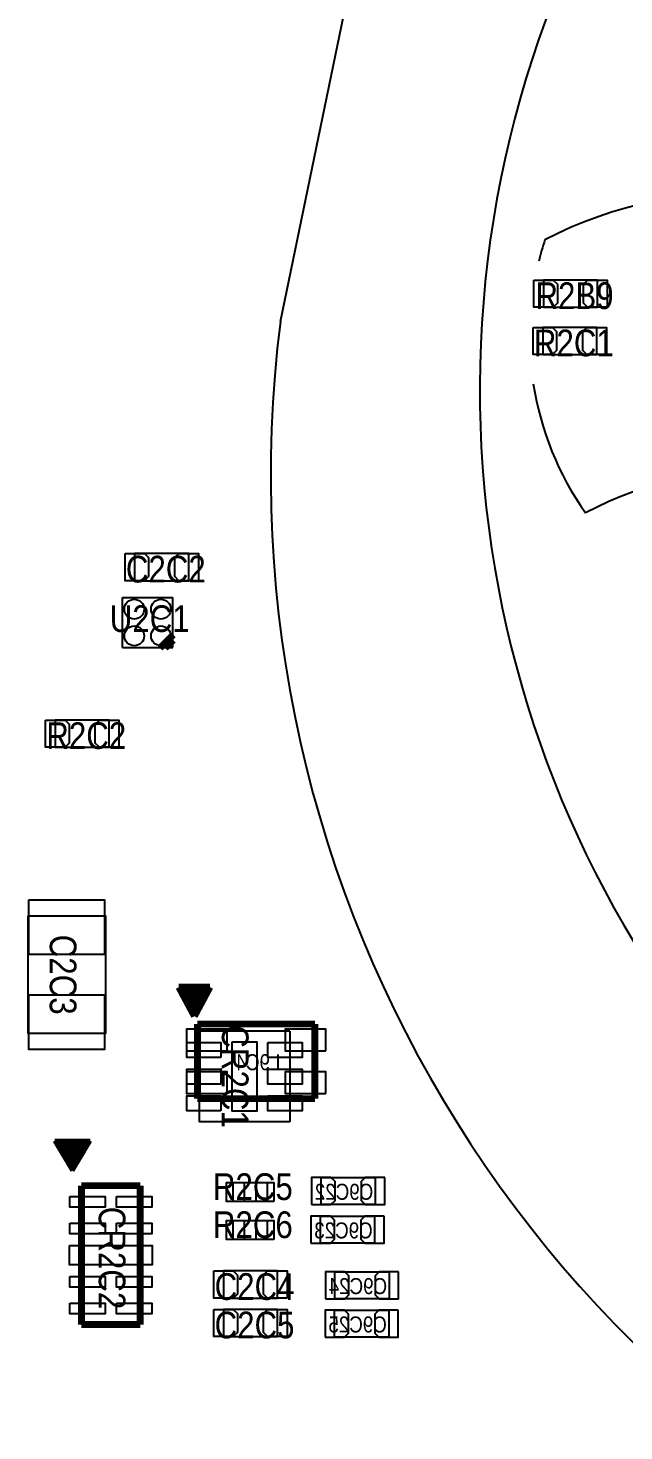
# Model space of a CAD drawing. Extents: x -11 to 122, y -5 to 122.
# Drawn here: x 20.57 to 31.74, y 50.44 to 76.7 of the extents above; entities that cross this region are included whole.
import ezdxf
from ezdxf.enums import TextEntityAlignment as Align

# ---------------------------------------------------------------- set-up
doc = ezdxf.new("R2010")
doc.units = 0
doc.header["$MEASUREMENT"] = 0
for name, color, linetype in [('PG_ASSEMBLY_BOTTOM', 7, 'CONTINUOUS'), ('PG_ASSEMBLY_TOP', 7, 'CONTINUOUS'), ('PIN_BOTTOM', 7, 'CONTINUOUS'), ('PIN_TOP', 7, 'CONTINUOUS'), ('RD_ASSEMBLY_BOTTOM', 7, 'CONTINUOUS'), ('RD_ASSEMBLY_TOP', 7, 'CONTINUOUS')]:
    doc.layers.add(name, color=color, linetype=linetype)

msp = doc.modelspace()

# ---------------------------------------------------------------- linework, layer by layer
at = {"layer": 'PG_ASSEMBLY_BOTTOM', "const_width": 0.127}
for points in [[(23.751, 58.058), (25.951, 58.058)], [(23.751, 56.658), (23.751, 58.058)], [(25.951, 56.658), (25.951, 58.058)], [(23.751, 56.658), (25.951, 56.658)]]:
    msp.add_lwpolyline(points, dxfattribs=at)
at = {"layer": 'PG_ASSEMBLY_BOTTOM'}
for points in [[(27.082, 54.676), (26.066, 54.676), (26.066, 55.184), (27.082, 55.184)], [(27.071, 53.953), (26.055, 53.953), (26.055, 54.461), (27.071, 54.461)], [(27.342, 52.91), (26.326, 52.91), (26.326, 53.418), (27.342, 53.418)], [(27.336, 52.192), (26.32, 52.192), (26.32, 52.7), (27.336, 52.7)]]:
    msp.add_lwpolyline(points, close=True, dxfattribs=at)
at = {"layer": 'PG_ASSEMBLY_TOP'}
for points in [[(44.429, 89.397, 0.696999), (39.911, 52.144)], [(38.365, 72.142, 0.284437), (30.261, 72.736)], [(30.261, 72.736, 0.01792), (30.146, 72.339)], [(25.305, 71.206, 0.356904), (40.659, 46.707)], [(30.044, 70.042, 0.114495), (31.021, 67.625)], [(38.417, 67.485, 0.25516), (31.021, 67.625)]]:
    msp.add_lwpolyline(points, format="xyb", dxfattribs=at)
for points in [[(25.305, 71.206), (27.442, 81.547)], [(22.346, 65.103), (22.346, 66.043)], [(22.346, 66.043), (23.286, 66.043)], [(23.286, 65.103), (23.286, 66.043)], [(22.346, 65.103), (23.286, 65.103)], [(23.78, 57.922), (23.78, 56.222)], [(25.48, 57.922), (23.78, 57.922)], [(25.48, 57.922), (25.48, 56.222)], [(25.48, 56.222), (23.78, 56.222)]]:
    msp.add_lwpolyline(points, dxfattribs=at)
for points in [[(30.233, 71.475), (31.249, 71.475), (31.249, 71.983), (30.233, 71.983)], [(30.22, 70.591), (31.236, 70.591), (31.236, 71.099), (30.22, 71.099)], [(22.573, 66.356), (23.589, 66.356), (23.589, 66.864), (22.573, 66.864)], [(21.082, 63.239), (22.098, 63.239), (22.098, 63.747), (21.082, 63.747)], [(20.575, 60.08), (22.025, 60.08), (22.025, 57.88), (20.575, 57.88)], [(24.42, 54.733), (24.42, 55.089), (25.056, 55.089), (25.056, 54.733)], [(24.42, 54.021), (24.42, 54.377), (25.056, 54.377), (25.056, 54.021)], [(24.236, 52.925), (25.252, 52.925), (25.252, 53.433), (24.236, 53.433)], [(24.236, 52.205), (25.252, 52.205), (25.252, 52.713), (24.236, 52.713)]]:
    msp.add_lwpolyline(points, close=True, dxfattribs=at)
for points, const_width in [([(23.046, 65.093), (23.296, 65.343)], 0.13), ([(23.146, 65.093), (23.296, 65.243)], 0.13), ([(23.693, 58.202), (23.401, 58.746)], 0.127), ([(23.401, 58.746), (23.985, 58.746)], 0.127), ([(23.467, 58.746), (23.467, 58.622)], 0.127), ([(23.534, 58.746), (23.534, 58.498)], 0.127), ([(23.601, 58.746), (23.601, 58.374)], 0.127), ([(23.667, 58.746), (23.667, 58.249)], 0.127), ([(23.985, 58.746), (23.693, 58.202)], 0.127), ([(23.725, 58.747), (23.775, 58.747)], 0.127), ([(23.725, 58.733), (23.75, 58.733)], 0.127), ([(23.734, 58.746), (23.734, 58.279)], 0.127), ([(23.801, 58.746), (23.801, 58.404)], 0.127), ([(23.868, 58.746), (23.868, 58.527)], 0.127), ([(23.934, 58.746), (23.934, 58.652)], 0.127), ([(21.072, 55.869), (21.407, 55.308)], 0.076), ([(21.742, 55.869), (21.072, 55.869)], 0.076), ([(21.099, 55.853), (21.407, 55.338)], 0.076), ([(21.715, 55.853), (21.099, 55.853)], 0.076), ([(21.126, 55.838), (21.407, 55.368)], 0.076), ([(21.688, 55.838), (21.126, 55.838)], 0.076), ([(21.153, 55.823), (21.407, 55.397)], 0.076), ([(21.661, 55.823), (21.153, 55.823)], 0.076), ([(21.18, 55.808), (21.407, 55.427)], 0.076), ([(21.634, 55.808), (21.18, 55.808)], 0.076), ([(21.207, 55.792), (21.407, 55.457)], 0.076), ([(21.607, 55.792), (21.207, 55.792)], 0.076), ([(21.234, 55.777), (21.407, 55.487)], 0.076), ([(21.58, 55.777), (21.234, 55.777)], 0.076), ([(21.26, 55.762), (21.407, 55.516)], 0.076), ([(21.554, 55.762), (21.26, 55.762)], 0.076), ([(21.287, 55.747), (21.407, 55.546)], 0.076), ([(21.527, 55.747), (21.287, 55.747)], 0.076), ([(21.314, 55.731), (21.407, 55.576)], 0.076), ([(21.5, 55.731), (21.314, 55.731)], 0.076), ([(21.341, 55.716), (21.407, 55.605)], 0.076), ([(21.473, 55.716), (21.341, 55.716)], 0.076), ([(21.407, 55.308), (21.742, 55.869)], 0.076), ([(21.407, 55.338), (21.715, 55.853)], 0.076), ([(21.407, 55.368), (21.688, 55.838)], 0.076), ([(21.407, 55.397), (21.661, 55.823)], 0.076), ([(21.407, 55.427), (21.634, 55.808)], 0.076), ([(21.407, 55.457), (21.607, 55.792)], 0.076), ([(21.407, 55.487), (21.58, 55.777)], 0.076), ([(21.407, 55.516), (21.554, 55.762)], 0.076), ([(21.407, 55.546), (21.527, 55.747)], 0.076), ([(21.407, 55.576), (21.5, 55.731)], 0.076), ([(21.407, 55.605), (21.473, 55.716)], 0.076), ([(21.577, 52.43), (21.577, 55.03)], 0.127), ([(21.577, 55.03), (22.677, 55.03)], 0.127), ([(22.677, 55.03), (22.677, 52.43)], 0.127), ([(22.677, 52.43), (21.577, 52.43)], 0.127)]:
    msp.add_lwpolyline(points, dxfattribs=dict(at, const_width=const_width))
at = {"layer": 'PIN_BOTTOM'}
for points in [[(24.306, 57.552), (24.306, 57.962), (23.546, 57.962), (23.546, 57.552)], [(26.156, 57.552), (26.156, 57.962), (25.396, 57.962), (25.396, 57.552)], [(24.306, 56.754), (24.306, 57.164), (23.546, 57.164), (23.546, 56.754)], [(26.156, 56.754), (26.156, 57.164), (25.396, 57.164), (25.396, 56.754)], [(25.888, 54.676), (26.252, 54.676), (26.328, 54.752), (26.328, 55.108), (26.252, 55.184), (25.888, 55.184)], [(27.26, 55.184), (26.896, 55.184), (26.82, 55.108), (26.82, 54.752), (26.896, 54.676), (27.26, 54.676)], [(25.877, 53.953), (26.241, 53.953), (26.317, 54.029), (26.317, 54.385), (26.241, 54.461), (25.877, 54.461)], [(27.249, 54.461), (26.885, 54.461), (26.809, 54.385), (26.809, 54.029), (26.885, 53.953), (27.249, 53.953)], [(26.148, 52.91), (26.512, 52.91), (26.588, 52.986), (26.588, 53.342), (26.512, 53.418), (26.148, 53.418)], [(27.52, 53.418), (27.156, 53.418), (27.08, 53.342), (27.08, 52.986), (27.156, 52.91), (27.52, 52.91)], [(26.142, 52.192), (26.506, 52.192), (26.582, 52.268), (26.582, 52.624), (26.506, 52.7), (26.142, 52.7)], [(27.514, 52.7), (27.15, 52.7), (27.074, 52.624), (27.074, 52.268), (27.15, 52.192), (27.514, 52.192)]]:
    msp.add_lwpolyline(points, close=True, dxfattribs=at)
at = {"layer": 'PIN_TOP'}
for points in [[(30.055, 71.983), (30.419, 71.983), (30.495, 71.907), (30.495, 71.551), (30.419, 71.475), (30.055, 71.475)], [(31.427, 71.475), (31.063, 71.475), (30.987, 71.551), (30.987, 71.907), (31.063, 71.983), (31.427, 71.983)], [(30.042, 71.099), (30.406, 71.099), (30.482, 71.023), (30.482, 70.667), (30.406, 70.591), (30.042, 70.591)], [(31.414, 70.591), (31.05, 70.591), (30.974, 70.667), (30.974, 71.023), (31.05, 71.099), (31.414, 71.099)], [(22.395, 66.864), (22.759, 66.864), (22.835, 66.788), (22.835, 66.432), (22.759, 66.356), (22.395, 66.356)], [(23.767, 66.356), (23.403, 66.356), (23.327, 66.432), (23.327, 66.788), (23.403, 66.864), (23.767, 66.864)], [(20.904, 63.747), (21.268, 63.747), (21.344, 63.671), (21.344, 63.315), (21.268, 63.239), (20.904, 63.239)], [(22.276, 63.239), (21.912, 63.239), (21.836, 63.315), (21.836, 63.671), (21.912, 63.747), (22.276, 63.747)], [(20.59, 60.379), (22.01, 60.379), (22.01, 59.359), (20.59, 59.359)], [(20.59, 58.601), (22.01, 58.601), (22.01, 57.581), (20.59, 57.581)], [(24.19, 57.432), (23.55, 57.432), (23.55, 57.712), (24.19, 57.712)], [(24.4, 57.722), (24.86, 57.722), (24.86, 56.422), (24.4, 56.422)], [(25.07, 57.712), (25.71, 57.712), (25.71, 57.432), (25.07, 57.432)], [(24.19, 56.932), (23.55, 56.932), (23.55, 57.212), (24.19, 57.212)], [(25.07, 57.212), (25.71, 57.212), (25.71, 56.932), (25.07, 56.932)], [(24.19, 56.432), (23.55, 56.432), (23.55, 56.712), (24.19, 56.712)], [(25.07, 56.712), (25.71, 56.712), (25.71, 56.432), (25.07, 56.432)], [(24.624, 54.731), (24.294, 54.731), (24.294, 55.091), (24.624, 55.091)], [(25.182, 54.731), (24.852, 54.731), (24.852, 55.091), (25.182, 55.091)], [(21.36, 54.83), (22.02, 54.83), (22.02, 54.63), (21.36, 54.63)], [(22.234, 54.83), (22.894, 54.83), (22.894, 54.63), (22.234, 54.63)], [(24.624, 54.019), (24.294, 54.019), (24.294, 54.379), (24.624, 54.379)], [(25.182, 54.019), (24.852, 54.019), (24.852, 54.379), (25.182, 54.379)], [(21.36, 54.33), (22.02, 54.33), (22.02, 54.13), (21.36, 54.13)], [(22.234, 54.33), (22.894, 54.33), (22.894, 54.13), (22.234, 54.13)], [(21.352, 53.91), (22.902, 53.91), (22.902, 53.55), (21.352, 53.55)], [(21.36, 53.33), (22.02, 53.33), (22.02, 53.13), (21.36, 53.13)], [(22.234, 53.33), (22.894, 53.33), (22.894, 53.13), (22.234, 53.13)], [(24.058, 53.433), (24.422, 53.433), (24.498, 53.357), (24.498, 53.001), (24.422, 52.925), (24.058, 52.925)], [(25.43, 52.925), (25.066, 52.925), (24.99, 53.001), (24.99, 53.357), (25.066, 53.433), (25.43, 53.433)], [(21.36, 52.83), (22.02, 52.83), (22.02, 52.63), (21.36, 52.63)], [(22.234, 52.83), (22.894, 52.83), (22.894, 52.63), (22.234, 52.63)], [(24.058, 52.713), (24.422, 52.713), (24.498, 52.637), (24.498, 52.281), (24.422, 52.205), (24.058, 52.205)], [(25.43, 52.205), (25.066, 52.205), (24.99, 52.281), (24.99, 52.637), (25.066, 52.713), (25.43, 52.713)]]:
    msp.add_lwpolyline(points, close=True, dxfattribs=at)
for centre in [(22.566, 65.823), (23.066, 65.823), (22.566, 65.323), (23.066, 65.323)]:
    msp.add_circle(centre, 0.185, dxfattribs=at)

# ---------------------------------------------------------------- texts
at = {"layer": 'RD_ASSEMBLY_BOTTOM', "text_generation_flag": 2, "width": 0.876667}
for s, p in [('L9C4', (24.885, 57.191)), ('C9C22', (26.498, 54.765)), ('C9C23', (26.487, 54.042)), ('C9C24', (26.758, 52.999)), ('C9C25', (26.752, 52.281))]:
    msp.add_text(s, height=0.3, dxfattribs=at).set_placement(p, align=Align.CENTER)
at = {"layer": 'RD_ASSEMBLY_TOP', "width": 0.876}
for s, p in [('R2B9', (30.817, 71.441)), ('R2C1', (30.804, 70.557)), ('C2C2', (23.157, 66.322)), ('U2C1', (22.855, 65.395)), ('R2C2', (21.666, 63.205)), ('R2C5', (24.788, 54.761)), ('R2C6', (24.788, 54.049)), ('C2C4', (24.82, 52.891)), ('C2C5', (24.82, 52.171))]:
    msp.add_text(s, height=0.5, dxfattribs=at).set_placement(p, align=Align.CENTER)
for s, p in [('C2C3', (20.982, 58.98)), ('CR2C1', (24.207, 57.072)), ('CR2C2', (21.9, 53.675))]:
    msp.add_text(s, height=0.5, rotation=270, dxfattribs=at).set_placement(p, align=Align.CENTER)

doc.saveas('drawing.dxf')
